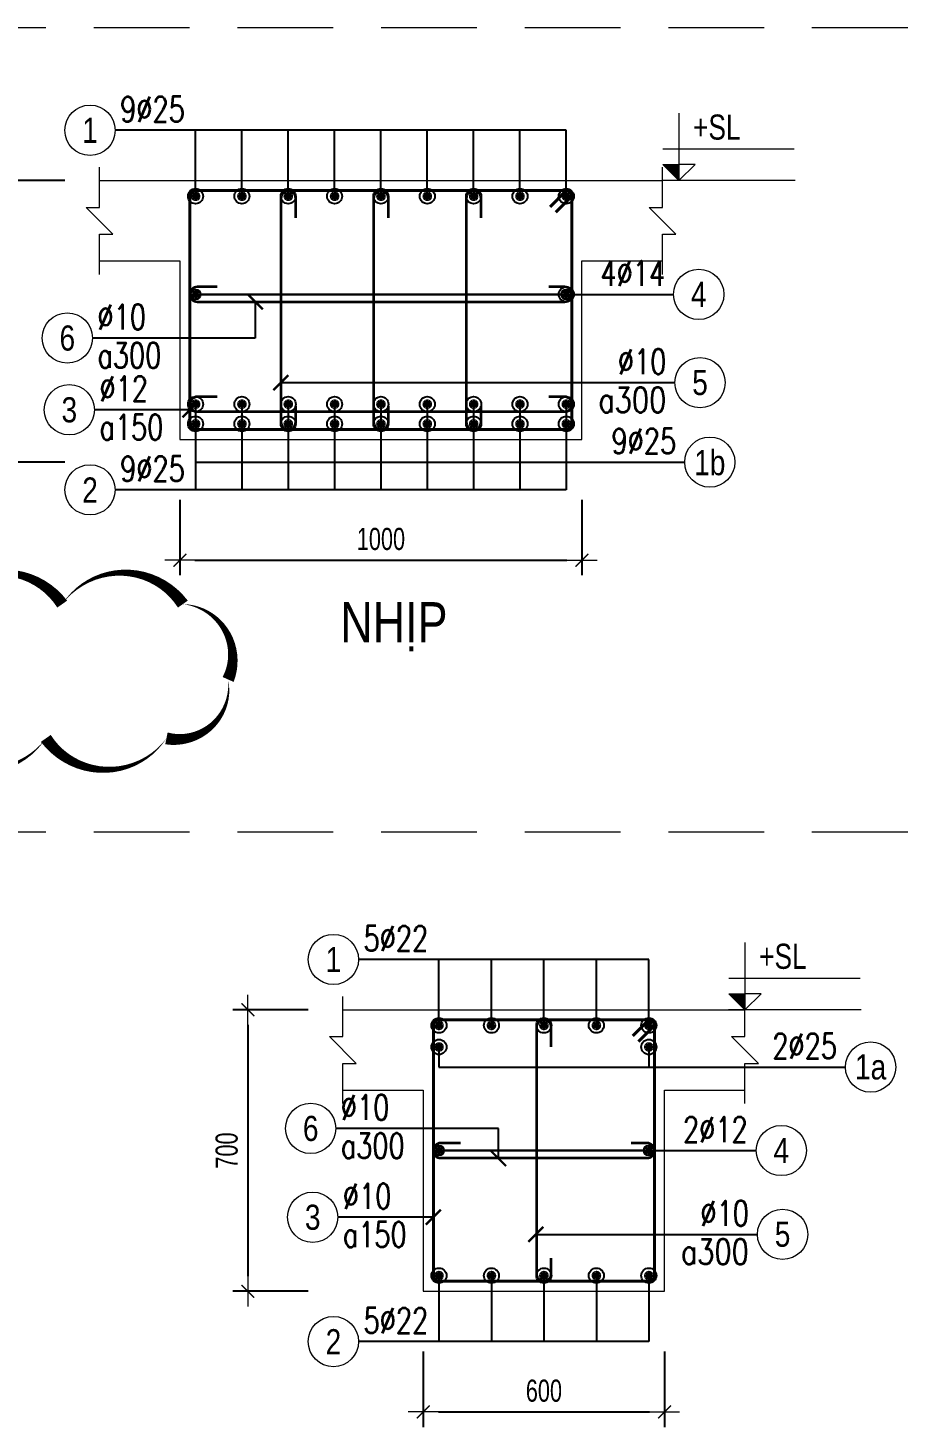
# Model space of a CAD drawing. Header units: millimetres. Extents: x 0 to 264070, y -218202 to 27271.
# Drawn here: x 227998 to 230197, y -173402 to -169923 of the extents above; entities that cross this region are included whole.
import ezdxf
from ezdxf.enums import TextEntityAlignment as Align

# ---------------------------------------------------------------- set-up
doc = ezdxf.new("R2010")
doc.units = ezdxf.units.MM
doc.header["$PDMODE"] = 3
doc.linetypes.add('HIDDEN2', pattern=[4.762499999999999, 3.175, -1.5875])
doc.layers.get('0').update_dxf_attribs({"lineweight": 20})
doc.layers.get('Defpoints').update_dxf_attribs({"color": 151, "lineweight": 9})
doc.layers.add('2020-08-14', color=6, linetype='Continuous', lineweight=20, plot=False)
for name, color, linetype, lineweight in [('NDC_S_ANNO', 7, 'Continuous', 20), ('NDC_S_CONTINUOUS', 3, 'Continuous', 20), ('NDC_S_DIM', 1, 'Continuous', 15), ('NDC_S_HIDDEN', 8, 'HIDDEN2', 13), ('NDC_S_REBAR', 4, 'Continuous', 35), ('NDC_S_STIRRUP', 4, 'Continuous', 40), ('NDC_S_TEXT SYMBOL', 7, 'Continuous', 20), ('NDC_S_THIN LINE', 8, 'Continuous', 9), ('NDC_S_VN TEXT', 7, 'Continuous', 20)]:
    doc.layers.add(name, color=color, linetype=linetype, lineweight=lineweight)
doc.styles.add('ARIAL', font='arial.ttf', dxfattribs={"width": 0.8})
doc.styles.add('NDC_ANNO', font='', dxfattribs={"width": 0.8})
doc.styles.add('NDC_DIM', font='', dxfattribs={"width": 0.75})
doc.styles.add('NDC_EN TXT', font='romans.shx', dxfattribs={"width": 0.8})
doc.styles.get('NDC_ANNO').set_extended_font_data('Dotum')
doc.styles.get('NDC_DIM').set_extended_font_data('Dotum')
doc.dimstyles.new('NDC_dim_25', dxfattribs={"dimscale": 25, "dimtxt": 2.2, "dimasz": 1.5, "dimexe": 1.5, "dimexo": 2.5, "dimgap": 1, "dimtad": 1, "dimdec": 0, "dimzin": 0, "dimdsep": 46, "dimtxsty": 'NDC_DIM', "dimblk": 'DIMMARK', "dimcen": 0.09, "dimdle": 1.2, "dimclrd": 1, "dimclre": 1, "dimclrt": 3, "dimadec": 0, "dimazin": 0, "dimtfac": 1, "dimtdec": 0, "dimtix": 1, "dimtofl": 0, "dimtmove": 0, "dimatfit": 3, "dimfxl": 6, "dimfxlon": 1, "dimtolj": 1, "dimtzin": 0, "dimarcsym": 0})

# ---------------------------------------------------------------- blocks, each defined once
blk = doc.blocks.new('kata_block_CT')
at = {"layer": 'NDC_S_ANNO'}
blk.add_hatch(color=3, dxfattribs=at).paths.add_polyline_path([(0, 1.596954857557648), (-1.612010908633238, 1.596954857557648), (0, 0)])
at = {"layer": 'NDC_S_ANNO', "ltscale": 50}
h = blk.add_hatch(dxfattribs=at)
h.set_pattern_fill('ANSI31', color=256, scale=1.406250541793835, style=0)
h.set_pattern_definition([(45.00000000000001, (0, 5.456968210637569e-12), (-3.157122508925224, 3.157122508925225), [])])
h.paths.add_polyline_path([(0, 1.596954857557648), (0, 0), (1.612010908924276, 1.596954857557648)])
for p, q in [((-1.592704896858777, 3.140833880479477), (11.46947077315417, 3.140833880479477)), ((11.56125648126181, 5.456968210637569e-12), (-1.63869572513795, 5.456968210637569e-12))]:
    blk.add_line(p, q, dxfattribs=at)
for points in [[(0, 6.69495074864426), (0, 0)], [(0, 0), (-1.612010908924276, 1.596954857557648), (0, 1.596954857557648)], [(0, 0), (1.612010908924276, 1.596954857557648), (0, 1.596954857557648)]]:
    blk.add_lwpolyline(points, dxfattribs=at)
at = {"layer": 'NDC_S_ANNO', "color": 8, "ltscale": 50}
blk.add_lwpolyline([(0, 0), (-1.612010908633238, 1.596954857557648), (0, 1.596954857557648)], dxfattribs=at)
at = {"layer": 'NDC_S_TEXT SYMBOL', "color": 3, "style": 'NDC_ANNO', "width": 0.8}
blk.add_attdef('CT', (1.409564409346785, 4.068271311703938), '', height=2.5, dxfattribs=at)
blk = doc.blocks.new('DIMMARK')
at = {"layer": 'NDC_S_DIM', "color": 1}
blk.add_line((-1.5, 0), (1, 0), dxfattribs=at)
at = {"layer": 'NDC_S_DIM', "color": 2, "const_width": 0.1}
blk.add_lwpolyline([(-0.4242640687119285, -0.4242640687119285), (0.4242640687119285, 0.4242640687119285)], dxfattribs=at)
blk = doc.blocks.new('*D459')
at = {"layer": 'Defpoints', "color": 0, "transparency": 16777216}
for p in [(228981.4095355447, -173064.5689574505), (229581.4095355447, -173064.5689574505), (229581.4095355447, -173364.5689574505)]:
    blk.add_point(p, dxfattribs=at)
at = {"layer": 'NDC_S_DIM', "color": 1, "lineweight": -2, "transparency": 16777216}
for p, q in [((228981.4095355447, -173214.5689574505), (228981.4095355447, -173402.0689574505)), ((229581.4095355447, -173214.5689574505), (229581.4095355447, -173402.0689574505)), ((229018.9095355447, -173364.5689574505), (229543.9095355447, -173364.5689574505))]:
    blk.add_line(p, q, dxfattribs=at)
at = {"layer": 'NDC_S_DIM', "color": 1, "lineweight": -2, "transparency": 16777216, "xscale": 37.5, "yscale": 37.5, "zscale": 37.5, "rotation": 180}
blk.add_blockref('DIMMARK', (228981.4095355447, -173364.5689574505), dxfattribs=at)
at = {"layer": 'NDC_S_DIM', "color": 1, "lineweight": -2, "transparency": 16777216, "xscale": 37.5, "yscale": 37.5, "zscale": 37.5}
blk.add_blockref('DIMMARK', (229581.4095355447, -173364.5689574505), dxfattribs=at)
at = {"layer": 'NDC_S_DIM', "color": 3, "transparency": 16777216, "insert": (229281.4095355447, -173312.0689574505), "char_height": 55.00000000000001, "attachment_point": 5, "style": 'NDC_DIM'}
blk.add_mtext('\\A1;600', dxfattribs=at)
blk = doc.blocks.new('*D460')
at = {"layer": 'Defpoints', "color": 0, "transparency": 16777216}
for p in [(229051.082660089, -172364.5689574505), (228545.082660089, -173064.5689574505), (229051.082660089, -173064.5689574505)]:
    blk.add_point(p, dxfattribs=at)
at = {"layer": 'NDC_S_DIM', "color": 1, "lineweight": -2, "transparency": 16777216}
for p, q in [((228695.082660089, -172364.5689574505), (228507.582660089, -172364.5689574505)), ((228545.082660089, -172402.0689574505), (228545.082660089, -173027.0689574505)), ((228695.082660089, -173064.5689574505), (228507.582660089, -173064.5689574505))]:
    blk.add_line(p, q, dxfattribs=at)
at = {"layer": 'NDC_S_DIM', "color": 1, "lineweight": -2, "transparency": 16777216, "xscale": 37.5, "yscale": 37.5, "zscale": 37.5}
for p, rotation in [((228545.082660089, -172364.5689574505), 90), ((228545.082660089, -173064.5689574505), 270)]:
    blk.add_blockref('DIMMARK', p, dxfattribs=dict(at, rotation=rotation))
at = {"layer": 'NDC_S_DIM', "color": 3, "transparency": 16777216, "insert": (228492.582660089, -172714.5689574504), "char_height": 55.00000000000001, "attachment_point": 5, "rotation": 90, "style": 'NDC_DIM'}
blk.add_mtext('\\A1;700', dxfattribs=at)
blk = doc.blocks.new('kata_block_THEP')
at = {"layer": 'NDC_S_REBAR', "color": 0}
for p, q in [((-0.5, 0), (0.5, 0)), ((-0.3535533905960619, 0.353553390592424), (0.3535533905960619, -0.353553390592424)), ((0.3535533905960619, 0.353553390592424), (-0.3535533905960619, -0.353553390592424)), ((0, 0.5), (0, -0.5))]:
    blk.add_line(p, q, dxfattribs=at)
at = {"layer": 'NDC_S_REBAR', "color": 0, "const_width": 0.08333333333333334}
blk.add_lwpolyline([(-0.5, -1.818989403545856e-12, 1), (0.5000000000145519, -1.818989403545856e-12, 1), (-0.5, -1.818989403545856e-12, 1)], format="xyb", dxfattribs=at)
blk = doc.blocks.new('*U240')
blk.add_circle((-2.5, 0), 2.5)
at = {"layer": 'NDC_S_VN TEXT', "color": 3, "style": 'NDC_EN TXT', "width": 0.75}
blk.add_attdef('DK1', (0.5, 0.8455043070534884), '', height=2.5, dxfattribs=at)
at = {"layer": 'NDC_S_VN TEXT', "color": 7, "style": 'ARIAL', "width": 0.8}
blk.add_attdef('SH2', text='', height=2.5, dxfattribs=at).set_placement((-2.5, 0), align=Align.MIDDLE)
blk = doc.blocks.new('*U241')
blk.add_circle((-2.5, 0), 2.5)
at = {"layer": 'NDC_S_VN TEXT', "color": 3, "style": 'NDC_EN TXT', "width": 0.75}
for tag, p in [('DK1', (0.5, 0.8455043070534884)), ('KC1', (0.5, -2.972544307831413))]:
    blk.add_attdef(tag, p, '', height=2.5, dxfattribs=at)
at = {"layer": 'NDC_S_VN TEXT', "color": 7, "style": 'ARIAL', "width": 0.8}
blk.add_attdef('SH2', text='', height=2.5, dxfattribs=at).set_placement((-2.5, 0), align=Align.MIDDLE)
blk = doc.blocks.new('*U239')
blk.add_circle((2.5, 0), 2.5)
at = {"layer": 'NDC_S_VN TEXT', "color": 3, "style": 'NDC_EN TXT', "width": 0.75}
blk.add_attdef('DK2', text='', height=2.5, dxfattribs=at).set_placement((-0.85, 0.8455043070534884), align=Align.RIGHT)
at = {"layer": 'NDC_S_VN TEXT', "color": 7, "style": 'ARIAL', "width": 0.8}
blk.add_attdef('SH3', text='', height=2.5, dxfattribs=at).set_placement((2.5, 0), align=Align.MIDDLE)
blk = doc.blocks.new('*U321')
blk.add_circle((2.5, 0), 2.5)
at = {"layer": 'NDC_S_VN TEXT', "color": 3, "style": 'NDC_EN TXT'}
for tag, width, p in [('DK2', 0.75, (-0.85, 0.8455043070534884)), ('KC2', 0.8, (-0.85, -2.972544307831413))]:
    blk.add_attdef(tag, text='', height=2.5, dxfattribs=dict(at, width=width)).set_placement(p, align=Align.RIGHT)
at = {"layer": 'NDC_S_VN TEXT', "color": 7, "style": 'ARIAL', "width": 0.8}
blk.add_attdef('SH3', text='', height=2.5, dxfattribs=at).set_placement((2.5, 0), align=Align.MIDDLE)
blk = doc.blocks.new('*D922')
at = {"layer": 'Defpoints', "color": 0, "transparency": 16777216}
for p in [(228376.0992335392, -170946.7799044142), (229376.0992335392, -171002.972271416), (229376.0992335392, -171246.7799044142)]:
    blk.add_point(p, dxfattribs=at)
at = {"layer": 'NDC_S_DIM', "color": 1, "lineweight": -2, "transparency": 16777216}
for p, q in [((228376.0992335392, -171096.7799044142), (228376.0992335392, -171284.2799044142)), ((229376.0992335392, -171096.7799044142), (229376.0992335392, -171284.2799044142)), ((228413.5992335392, -171246.7799044142), (229338.5992335392, -171246.7799044142))]:
    blk.add_line(p, q, dxfattribs=at)
at = {"layer": 'NDC_S_DIM', "color": 1, "lineweight": -2, "transparency": 16777216, "xscale": 37.5, "yscale": 37.5, "zscale": 37.5, "rotation": 180}
blk.add_blockref('DIMMARK', (228376.0992335392, -171246.7799044142), dxfattribs=at)
at = {"layer": 'NDC_S_DIM', "color": 1, "lineweight": -2, "transparency": 16777216, "xscale": 37.5, "yscale": 37.5, "zscale": 37.5}
blk.add_blockref('DIMMARK', (229376.0992335392, -171246.7799044142), dxfattribs=at)
at = {"layer": 'NDC_S_DIM', "color": 3, "transparency": 16777216, "insert": (228876.0992335392, -171194.2799044142), "char_height": 55.00000000000001, "attachment_point": 5, "style": 'NDC_DIM'}
blk.add_mtext('\\A1;1000', dxfattribs=at)
blk = doc.blocks.new('*D923')
at = {"layer": 'Defpoints', "color": 0, "transparency": 16777216}
for p in [(228445.7723580835, -170302.7799044142), (227939.7723580835, -171002.972271416), (228445.7723580835, -171002.972271416)]:
    blk.add_point(p, dxfattribs=at)
at = {"layer": 'NDC_S_DIM', "color": 1, "lineweight": -2, "transparency": 16777216}
for p, q in [((228089.7723580835, -170302.7799044142), (227902.2723580835, -170302.7799044142)), ((227939.7723580835, -170340.2799044142), (227939.7723580835, -170965.472271416)), ((228089.7723580835, -171002.972271416), (227902.2723580835, -171002.972271416))]:
    blk.add_line(p, q, dxfattribs=at)
at = {"layer": 'NDC_S_DIM', "color": 1, "lineweight": -2, "transparency": 16777216, "xscale": 37.5, "yscale": 37.5, "zscale": 37.5}
for p, rotation in [((227939.7723580835, -170302.7799044142), 90), ((227939.7723580835, -171002.972271416), 270)]:
    blk.add_blockref('DIMMARK', p, dxfattribs=dict(at, rotation=rotation))
at = {"layer": 'NDC_S_DIM', "color": 3, "transparency": 16777216, "insert": (227887.2723580836, -170652.876087915), "char_height": 55.00000000000001, "attachment_point": 5, "rotation": 90, "style": 'NDC_DIM'}
blk.add_mtext('\\A1;700', dxfattribs=at)
blk = doc.blocks.new('kata_block_TD')
at = {"color": 6, "linetype": 'ByBlock', "lineweight": -2, "style": 'ARIAL', "width": 0.8}
blk.add_attdef('SECTDET2', text='', height=5, dxfattribs=at).set_placement((0, 7.970649532882817), align=Align.CENTER)
at = {"color": 0, "linetype": 'ByBlock', "lineweight": -2, "style": 'ARIAL', "width": 0.8}
blk.add_attdef('SECTDET1', text='', height=5, dxfattribs=at).set_placement((0, 1.470649532882817), align=Align.CENTER)
at = {"color": 3, "lineweight": 25, "style": 'ARIAL', "width": 0.8}
blk.add_attdef('SSCALE', text='', height=2.5, dxfattribs=at).set_placement((0, -3.998868953555331), align=Align.CENTER)

msp = doc.modelspace()

# ---------------------------------------------------------------- linework, layer by layer
at = {"layer": '2020-08-14'}
msp.add_lwpolyline([(226883.4701121869, -171355.9362726902, 0, 30, -0.52056705), (227183.4701121869, -171355.9362726902, 0, 30, -0.52056705), (227483.4701121869, -171355.9362726902, 0, 30, -0.52056705), (227783.4701121869, -171355.9362726902, 0, 30, -0.52056705), (228083.4701121869, -171355.9362726902, 0, 30, -0.52056705), (228383.4701121869, -171355.9362726902, 0, 30, -0.52056705), (228496.0844863397, -171543.3218985374, 0, 30, -0.52056705), (228342.5950472016, -171689.8324593993, 0, 30, -0.52056705), (228042.5950472016, -171689.8324593993, 0, 30, -0.52056705), (227742.5950472016, -171689.8324593993, 0, 30, -0.52056705), (227442.5950472016, -171689.8324593993, 0, 30, -0.52056705), (227142.5950472016, -171689.8324593993, 0, 30, -0.52056705), (226883.4701121869, -171648.957394414, 0, 30, -0.52056705)], format="xyseb", close=True, dxfattribs=at)
at = {"layer": 'NDC_S_CONTINUOUS'}
for points in [[(228176.0992335392, -170302.7799044142), (228376.0992335392, -170302.7799044142), (228376.0992335392, -170302.7799044142), (229376.0992335392, -170302.7799044142), (229376.0992335392, -170302.7799044142), (229576.0992335392, -170302.7799044142)], [(228176.0992335392, -170502.7799044142), (228376.0992335392, -170502.7799044142), (228376.0992335392, -170946.7799044142), (229376.0992335392, -170946.7799044142), (229376.0992335392, -170502.7799044142), (229576.0992335392, -170502.7799044142)], [(228781.4095355447, -172364.5689574505), (228981.4095355447, -172364.5689574505), (228981.4095355447, -172364.5689574505), (229581.4095355447, -172364.5689574505), (229581.4095355447, -172364.5689574505), (229781.4095355447, -172364.5689574505)], [(228781.4095355447, -172564.5689574505), (228981.4095355447, -172564.5689574505), (228981.4095355447, -173064.5689574505), (229581.4095355447, -173064.5689574505), (229581.4095355447, -172564.5689574505), (229781.4095355447, -172564.5689574505)]]:
    msp.add_lwpolyline(points, dxfattribs=at)
at = {"layer": 'NDC_S_DIM'}
for centre in [(229020.4095355447, -172457.0689574505), (229542.4095355447, -172457.0689574505)]:
    msp.add_circle(centre, 18.82654195789014, dxfattribs=at)
at = {"layer": 'NDC_S_HIDDEN', "ltscale": 75}
for p, q in [((243044.9620485608, -169923.3971106886), (225114.385486981, -169923.3971106886)), ((243044.9620485608, -171923.3971106863), (225114.385486981, -171923.3971106863))]:
    msp.add_line(p, q, dxfattribs=at)
at = {"layer": 'NDC_S_REBAR'}
for points in [[(228664.0312335392, -170395.1245943475), (228664.0312335392, -170346.2114245377, 0.9999999999999999), (228627.1672335392, -170346.2114245377), (228627.1672335392, -170903.3479044141, 0.9999999999999999), (228664.0312335392, -170903.3479044141), (228664.0312335392, -170864.0910134053, -0.414213562)], [(228894.5312335392, -170395.1245943475), (228894.5312335392, -170346.2114245377, 0.9999999999999999), (228857.6672335392, -170346.2114245377), (228857.6672335392, -170903.3479044141, 0.9999999999999999), (228894.5312335392, -170903.3479044141), (228894.5312335392, -170864.0910134053, -0.414213562)], [(229125.0312335394, -170395.1245943476), (229125.0312335394, -170346.2114245377, 0.9999999999999999), (229088.1672335394, -170346.2114245377), (229088.1672335394, -170903.3479044142, 0.9999999999999999), (229125.0312335394, -170903.3479044142), (229125.0312335394, -170864.0910134054, -0.414213562)], [(228468.4444033491, -170567.3479044142), (228419.5312335393, -170567.3479044142, 0.9999999999999999), (228419.5312335393, -170604.2119044143), (229332.6672335392, -170604.2119044143, 0.9999999999999999), (229332.6672335392, -170567.3479044142), (229293.4103425304, -170567.3479044142, -0.414213562)], [(228468.4444033491, -170840.4068301798), (228419.5312335393, -170840.4068301798, 0.9999999999999999), (228419.5312335393, -170877.2708301799), (229332.6672335392, -170877.2708301799, 0.9999999999999999), (229332.6672335392, -170840.4068301798), (229293.4103425304, -170840.4068301798, -0.414213562)], [(229299.7795776388, -172456.9136473838), (229299.7795776388, -172408.000477574, 0.9999999999999999), (229262.9155776387, -172408.000477574), (229262.9155776387, -173021.1369574504, 0.9999999999999999), (229299.7795776388, -173021.1369574504), (229299.7795776388, -172981.8800664416, -0.414213562)], [(229073.7547053545, -172696.1369574505), (229024.8415355447, -172696.1369574505, 0.9999999999999999), (229024.8415355447, -172733.0009574505), (229537.9775355446, -172733.0009574505, 0.9999999999999999), (229537.9775355446, -172696.1369574505), (229498.7206445358, -172696.1369574505, -0.414213562)]]:
    msp.add_lwpolyline(points, format="xyb", dxfattribs=at)
at = {"layer": 'NDC_S_STIRRUP'}
for points in [[(229297.0992335392, -170367.7799044142), (229337.0992335392, -170327.7799044142, -0.414213562), (229351.0992335392, -170341.7799044142), (229351.0992335392, -170907.7799044142, -0.414213562), (229337.0992335392, -170921.7799044142), (228415.0992335392, -170921.7799044142, -0.414213562), (228401.0992335392, -170907.7799044142), (228401.0992335392, -170341.7799044142, -0.414213562), (228415.0992335392, -170327.7799044142), (229337.0992335392, -170327.7799044142, -0.414213562), (229351.0992335392, -170341.7799044142), (229311.0992335392, -170381.7799044142)], [(229502.4095355447, -172429.5689574505), (229542.4095355447, -172389.5689574505, -0.414213562), (229556.4095355447, -172403.5689574505), (229556.4095355447, -173025.5689574505, -0.414213562), (229542.4095355447, -173039.5689574505), (229020.4095355447, -173039.5689574505, -0.414213562), (229006.4095355447, -173025.5689574505), (229006.4095355447, -172403.5689574505, -0.414213562), (229020.4095355447, -172389.5689574505), (229542.4095355447, -172389.5689574505, -0.414213562), (229556.4095355447, -172403.5689574505), (229516.4095355447, -172443.5689574505)]]:
    msp.add_lwpolyline(points, format="xyb", dxfattribs=at)
at = {"layer": 'NDC_S_THIN LINE'}
for points in [[(228176.0992335392, -170536.1132377475), (228176.0992335392, -170436.1132377475), (228209.4325668726, -170436.1132377475), (228142.7659002059, -170369.4465710809), (228176.0992335393, -170369.4465710809), (228176.0992335393, -170269.4465710809)], [(229576.0992335392, -170536.1132377475), (229576.0992335392, -170436.1132377475), (229609.4325668726, -170436.1132377475), (229542.7659002059, -170369.4465710809), (229576.0992335393, -170369.4465710809), (229576.0992335393, -170269.4465710809)], [(228781.4095355447, -172597.9022907838), (228781.4095355447, -172497.9022907838), (228814.742868878, -172497.9022907838), (228748.0762022113, -172431.2356241171), (228781.4095355447, -172431.2356241171), (228781.4095355447, -172331.2356241171)], [(229781.4095355447, -172597.9022907838), (229781.4095355447, -172497.9022907838), (229814.742868878, -172497.9022907838), (229748.0762022113, -172431.2356241171), (229781.4095355447, -172431.2356241171), (229781.4095355447, -172331.2356241171)]]:
    msp.add_lwpolyline(points, dxfattribs=at)

# ---------------------------------------------------------------- block references
at = {"layer": 'NDC_S_REBAR', "xscale": 22, "yscale": 22, "zscale": 22}
for p in [(228415.0992335392, -170341.7799044142), (228530.3492335392, -170341.7799044142), (228645.5992335392, -170341.7799044142), (228760.8492335392, -170341.7799044142), (228876.0992335392, -170341.7799044142), (228991.3492335392, -170341.7799044142), (229106.5992335392, -170341.7799044142), (229221.8492335392, -170341.7799044142), (229337.0992335392, -170341.7799044142), (228415.0992335392, -170585.7799044142), (229337.0992335392, -170585.7799044142), (228415.0992335392, -170858.8388301798), (228530.3492335392, -170858.8388301798), (228645.5992335392, -170858.8388301798), (228760.8492335392, -170858.8388301798), (228876.0992335392, -170858.8388301798), (228991.3492335392, -170858.8388301798), (229106.5992335392, -170858.8388301798), (229221.8492335392, -170858.8388301798), (229337.0992335392, -170858.8388301798), (228415.0992335392, -170907.7799044142), (228530.3492335392, -170907.7799044142), (228645.5992335392, -170907.7799044142), (228760.8492335392, -170907.7799044142), (228876.0992335392, -170907.7799044142), (228991.3492335392, -170907.7799044142), (229106.5992335392, -170907.7799044142), (229221.8492335392, -170907.7799044142), (229337.0992335392, -170907.7799044142), (229150.9095355447, -172403.5689574505), (229281.4095355447, -172403.5689574505), (229411.9095355447, -172403.5689574505), (229542.4095355447, -172403.5689574505), (229542.4095355447, -172457.0689574505), (229542.4095355447, -172714.5689574505), (229150.9095355447, -173025.5689574505), (229281.4095355447, -173025.5689574505), (229411.9095355447, -173025.5689574505), (229542.4095355447, -173025.5689574505)]:
    msp.add_blockref('kata_block_THEP', p, dxfattribs=at)
at = {"layer": 'NDC_S_REBAR', "color": 3, "xscale": 22, "yscale": 22, "zscale": 22}
for p in [(229020.4095355447, -172403.5689574505), (229020.4095355447, -172457.0689574505), (229020.4095355447, -172714.5689574505), (229020.4095355447, -173025.5689574505)]:
    msp.add_blockref('kata_block_THEP', p, dxfattribs=at)
at = {"layer": 'NDC_S_THIN LINE', "xscale": 25, "yscale": 25, "zscale": 25}
for name, p, values in [('*U240', (228215.0992335392, -170177.7799044142), {'SH2': '1', 'DK1': '9%%c25'}), ('*U239', (229603.9894773368, -170585.7799044142), {'SH3': '4', 'DK2': '4%%c14'}), ('*U241', (228158.5992335391, -170694.2712712013), {'SH2': '6', 'DK1': '%%c10', 'KC1': 'a300'}), ('*U321', (229607.1554324035, -170805.2470325935), {'SH3': '5', 'DK2': '%%c10', 'KC2': 'a300'}), ('*U241', (228163.5992335392, -170872.7459731828), {'SH2': '3', 'DK1': '%%c12', 'KC1': 'a150'}), ('*U239', (229631.4701643838, -171002.9565300712), {'SH3': '1b', 'DK2': '9%%c25'}), ('*U240', (228215.0992335392, -171071.7799044142), {'SH2': '2', 'DK1': '9%%c25'}), ('*U240', (228820.4095355447, -172239.5689574505), {'SH2': '1', 'DK1': '5%%c22'}), ('*U239', (230031.4095355447, -172507.0689574505), {'SH3': '1a', 'DK2': '2%%c25'}), ('*U241', (228763.9095355447, -172659.5689574505), {'SH2': '6', 'DK1': '%%c10', 'KC1': 'a300'}), ('*U239', (229809.2997793422, -172714.5689574505), {'SH3': '4', 'DK2': '2%%c12'}), ('*U241', (228768.9095355447, -172880.38962806), {'SH2': '3', 'DK1': '%%c10', 'KC1': 'a150'}), ('*U321', (229812.4657344089, -172923.0360856298), {'SH3': '5', 'DK2': '%%c10', 'KC2': 'a300'}), ('*U240', (228820.4095355447, -173189.5689574505), {'SH2': '2', 'DK1': '5%%c22'})]:
    msp.add_blockref(name, p, dxfattribs=at).add_auto_attribs(values)
at = {"layer": 'NDC_S_VN TEXT', "xscale": 25, "yscale": 25, "zscale": 25}
for p in [(229617.0666266677, -170302.7799044143), (229781.4095355447, -172364.5689574505)]:
    msp.add_blockref('kata_block_CT', p, dxfattribs=at).add_auto_attribs({'CT': '+SL'})
at = {"layer": 'NDC_S_VN TEXT'}
ref = msp.add_blockref('kata_block_TD', (228908.3020805935, -171480.417559906), dxfattribs=dict(at, xscale=20, yscale=20, zscale=20))
ref.add_attrib('SECTDET1', 'NHỊP', dxfattribs={"layer": '0', "color": 0, "linetype": 'ByBlock', "lineweight": -2, "height": 100, "style": 'ARIAL', "width": 0.8}).set_placement((228908.3020805935, -171451.0045692483), align=Align.CENTER)

# ---------------------------------------------------------------- dimensions: what is measured, and where the dimension line sits
at = {"layer": 'NDC_S_DIM'}
for base, p1, p2, picture, middle in [((227939.7723580835, -171002.972271416), (228445.7723580835, -170302.7799044142), (228445.7723580835, -171002.972271416), '*D923', (227887.2723580836, -170652.876087915)), ((228545.082660089, -173064.5689574505), (229051.082660089, -172364.5689574505), (229051.082660089, -173064.5689574505), '*D460', (228492.582660089, -172714.5689574504))]:
    dim = msp.add_linear_dim(base=base, p1=p1, p2=p2, angle=270, dimstyle='NDC_dim_25', dxfattribs=at)
    dim.commit()
    dim.dimension.update_dxf_attribs({"geometry": picture, "text_midpoint": middle})
for base, p1, p2, picture, middle in [((229376.0992335392, -171246.7799044142), (228376.0992335392, -170946.7799044142), (229376.0992335392, -171002.972271416), '*D922', (228876.0992335392, -171194.2799044142)), ((229581.4095355447, -173364.5689574505), (228981.4095355447, -173064.5689574505), (229581.4095355447, -173064.5689574505), '*D459', (229281.4095355447, -173312.0689574505))]:
    dim = msp.add_linear_dim(base=base, p1=p1, p2=p2, dimstyle='NDC_dim_25', dxfattribs=at)
    dim.commit()
    dim.dimension.update_dxf_attribs({"geometry": picture, "text_midpoint": middle})

# ---------------------------------------------------------------- leaders
at = {"layer": 'NDC_S_THIN LINE'}
for points, override in [([(228415.0992335392, -170341.7799044142), (228415.0992335392, -170177.7799044142), (228215.0992335392, -170177.7799044142)], {"dimldrblk": 'DotBlank'}), ([(228530.3492335392, -170341.7799044142), (228530.3492335392, -170177.7799044142), (228215.0992335392, -170177.7799044142)], {"dimldrblk": 'DotBlank'}), ([(229337.0992335392, -170341.7799044142), (229337.0992335392, -170177.7799044142), (228215.0992335392, -170177.7799044142)], {"dimldrblk": 'DotBlank'}), ([(228645.599233539, -170341.7799044142), (228645.599233539, -170177.7799044142), (228330.349233539, -170177.7799044142)], {"dimldrblk": 'DotBlank'}), ([(228760.849233539, -170341.7799044142), (228760.849233539, -170177.7799044142), (228445.599233539, -170177.7799044142)], {"dimldrblk": 'DotBlank'}), ([(228876.099233539, -170341.7799044142), (228876.099233539, -170177.7799044142), (228560.849233539, -170177.7799044142)], {"dimldrblk": 'DotBlank'}), ([(228991.349233539, -170341.7799044142), (228991.349233539, -170177.7799044142), (228676.099233539, -170177.7799044142)], {"dimldrblk": 'DotBlank'}), ([(229106.599233539, -170341.7799044142), (229106.599233539, -170177.7799044142), (228791.349233539, -170177.7799044142)], {"dimldrblk": 'DotBlank'}), ([(229221.849233539, -170341.7799044142), (229221.849233539, -170177.7799044142), (228906.599233539, -170177.7799044142)], {"dimldrblk": 'DotBlank'}), ([(228563.4325668723, -170604.2119044143), (228563.4325668724, -170694.2712712013), (228158.5992335391, -170694.2712712013)], {"dimldrblk": 'ArchTick'}), ([(228415.0992335392, -170585.7799044142), (229343.0992335392, -170585.7799044142)], {"dimasz": 1, "dimldrblk": 'DotBlank'}), ([(229337.0992335392, -170585.7799044142), (228415.0992335392, -170585.7799044142)], {"dimasz": 1, "dimldrblk": 'DotBlank'}), ([(229337.0992335394, -170585.7799044142), (229518.9186959686, -170585.7799044142), (229603.9894773368, -170585.7799044142)], {"dimldrblk": 'DotBlank'}), ([(228627.1672335392, -170805.2470325935), (229607.1554324035, -170805.2470325935)], {"dimldrblk": 'ArchTick'}), ([(228401.0992335392, -170872.7459731828), (228163.5992335392, -170872.7459731828)], {"dimldrblk": 'ArchTick'}), ([(228415.0992335394, -170858.8388301798), (228415.0992335394, -171002.9565300712), (229631.4701643838, -171002.9565300712)], {"dimldrblk": 'DotBlank'}), ([(228530.3492335396, -170858.8388301798), (228530.3492335396, -171002.9565300712), (228845.5992335396, -171002.9565300712)], {"dimldrblk": 'DotBlank'}), ([(228645.5992335396, -170858.8388301798), (228645.5992335396, -171002.9565300712), (228960.8492335396, -171002.9565300712)], {"dimldrblk": 'DotBlank'}), ([(228760.8492335396, -170858.8388301798), (228760.8492335396, -171002.9565300712), (229076.0992335396, -171002.9565300712)], {"dimldrblk": 'DotBlank'}), ([(228876.0992335396, -170858.8388301798), (228876.0992335396, -171002.9565300712), (229191.3492335396, -171002.9565300712)], {"dimldrblk": 'DotBlank'}), ([(228991.3492335396, -170858.8388301798), (228991.3492335396, -171002.9565300712), (229306.5992335396, -171002.9565300712)], {"dimldrblk": 'DotBlank'}), ([(229106.5992335396, -170858.8388301798), (229106.5992335396, -171002.9565300712), (229421.8492335396, -171002.9565300712)], {"dimldrblk": 'DotBlank'}), ([(229221.8492335394, -170858.8388301798), (229221.8492335394, -171002.9565300712), (229631.4701643838, -171002.9565300712)], {"dimldrblk": 'DotBlank'}), ([(229337.0992335394, -170858.8388301798), (229337.0992335394, -171002.9565300712), (229631.4701643838, -171002.9565300712)], {"dimldrblk": 'DotBlank'}), ([(228415.0992335392, -170907.7799044142), (228415.0992335392, -171071.7799044142), (228215.0992335392, -171071.7799044142)], {"dimldrblk": 'DotBlank'}), ([(228530.3492335392, -170907.7799044142), (228530.3492335392, -171071.7799044142), (228215.0992335392, -171071.7799044142)], {"dimldrblk": 'DotBlank'}), ([(229337.0992335392, -170907.7799044142), (229337.0992335392, -171071.7799044142), (228215.0992335392, -171071.7799044142)], {"dimldrblk": 'DotBlank'}), ([(228645.599233539, -170907.7799044142), (228645.599233539, -171071.7799044142), (228330.349233539, -171071.7799044142)], {"dimldrblk": 'DotBlank'}), ([(228760.849233539, -170907.7799044142), (228760.849233539, -171071.7799044142), (228445.599233539, -171071.7799044142)], {"dimldrblk": 'DotBlank'}), ([(228876.099233539, -170907.7799044142), (228876.099233539, -171071.7799044142), (228560.849233539, -171071.7799044142)], {"dimldrblk": 'DotBlank'}), ([(228991.349233539, -170907.7799044142), (228991.349233539, -171071.7799044142), (228676.099233539, -171071.7799044142)], {"dimldrblk": 'DotBlank'}), ([(229106.599233539, -170907.7799044142), (229106.599233539, -171071.7799044142), (228791.349233539, -171071.7799044142)], {"dimldrblk": 'DotBlank'}), ([(229221.849233539, -170907.7799044142), (229221.849233539, -171071.7799044142), (228906.599233539, -171071.7799044142)], {"dimldrblk": 'DotBlank'}), ([(229020.4095355447, -172403.5689574505), (229020.4095355447, -172239.5689574505), (228820.4095355447, -172239.5689574505)], {"dimldrblk": 'DotBlank'}), ([(229150.9095355447, -172403.5689574505), (229150.9095355447, -172239.5689574505), (228820.4095355447, -172239.5689574505)], {"dimldrblk": 'DotBlank'}), ([(229281.4095355447, -172403.5689574505), (229281.4095355447, -172239.5689574505), (228820.4095355447, -172239.5689574505)], {"dimldrblk": 'DotBlank'}), ([(229411.9095355447, -172403.5689574505), (229411.9095355447, -172239.5689574505), (228820.4095355447, -172239.5689574505)], {"dimldrblk": 'DotBlank'}), ([(229542.4095355447, -172403.5689574505), (229542.4095355447, -172239.5689574505), (228820.4095355447, -172239.5689574505)], {"dimldrblk": 'DotBlank'}), ([(229020.4095355447, -172457.0689574505), (229020.4095355447, -172507.0689574505), (230031.4095355447, -172507.0689574505)], {"dimldrblk": 'DotBlank'}), ([(229542.4095355447, -172457.0689574505), (229542.4095355447, -172507.0689574505), (230031.4095355447, -172507.0689574505)], {"dimldrblk": 'DotBlank'}), ([(229168.742868878, -172734.5689574505), (229168.742868878, -172659.5689574505), (228763.9095355447, -172659.5689574505)], {"dimldrblk": 'ArchTick'}), ([(229020.4095355447, -172714.5689574505), (229548.4095355447, -172714.5689574505)], {"dimasz": 1, "dimldrblk": 'DotBlank'}), ([(229542.4095355447, -172714.5689574505), (229020.4095355447, -172714.5689574505)], {"dimasz": 1, "dimldrblk": 'DotBlank'}), ([(229542.4095355447, -172714.5689574505), (229809.2997793422, -172714.5689574505)], {"dimldrblk": 'DotSmall'}), ([(229006.4095355447, -172880.38962806), (228768.9095355447, -172880.38962806)], {"dimldrblk": 'ArchTick'}), ([(229261.4095355447, -172923.0360856298), (229812.4657344089, -172923.0360856298)], {"dimldrblk": 'ArchTick'}), ([(229020.4095355447, -173025.5689574505), (229020.4095355447, -173189.5689574505), (228820.4095355447, -173189.5689574505)], {"dimldrblk": 'DotBlank'}), ([(229150.9095355447, -173025.5689574505), (229150.9095355447, -173189.5689574505), (228820.4095355447, -173189.5689574505)], {"dimldrblk": 'DotBlank'}), ([(229281.4095355447, -173025.5689574505), (229281.4095355447, -173189.5689574505), (228820.4095355447, -173189.5689574505)], {"dimldrblk": 'DotBlank'}), ([(229411.9095355447, -173025.5689574505), (229411.9095355447, -173189.5689574505), (228820.4095355447, -173189.5689574505)], {"dimldrblk": 'DotBlank'}), ([(229542.4095355447, -173025.5689574505), (229542.4095355447, -173189.5689574505), (228820.4095355447, -173189.5689574505)], {"dimldrblk": 'DotBlank'})]:
    msp.add_leader(points, dimstyle='NDC_dim_25', override=override, dxfattribs=at)

doc.saveas('drawing.dxf')
